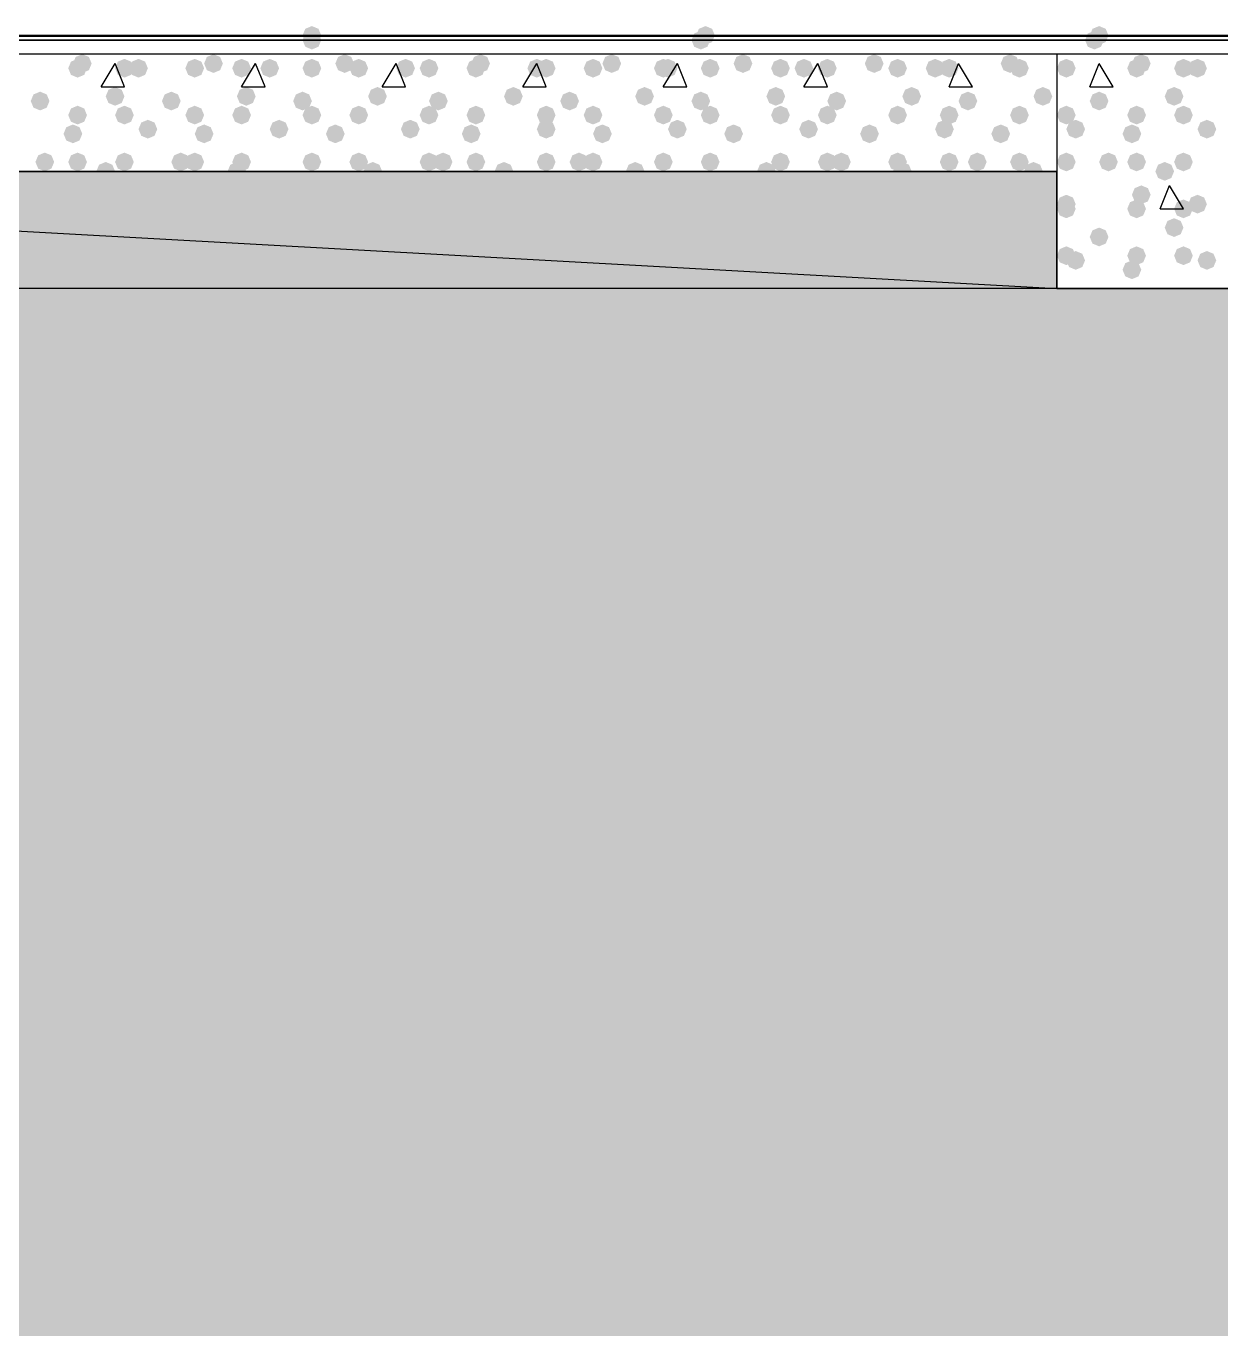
# Model space of a CAD drawing. Header units: millimetres. Extents: x 0 to 420, y 0 to 297.
# Drawn here: x 290.49 to 301.29, y 232.11 to 243.88 of the extents above; entities that cross this region are included whole.
import ezdxf

# ---------------------------------------------------------------- set-up
doc = ezdxf.new("R2010")
doc.units = ezdxf.units.MM
doc.layers.get('0').update_dxf_attribs({"linetype": 'CONTINUOUS'})

msp = doc.modelspace()

# ---------------------------------------------------------------- hatches: boundary and pattern name
at = {"true_color": 0x0000fe}
for points in [[(293.158333, 243.797667), (293.133462, 243.737871), (293.073667, 243.713), (293.013871, 243.737871), (292.989, 243.797667), (293.013871, 243.857462), (293.073667, 243.882333), (293.133462, 243.857463)], [(296.714333, 243.797667), (296.689462, 243.737871), (296.629667, 243.713), (296.569871, 243.737871), (296.545, 243.797667), (296.569871, 243.857462), (296.629667, 243.882333), (296.689462, 243.857463)], [(300.270333, 243.797667), (300.245463, 243.737871), (300.185667, 243.713), (300.125871, 243.737871), (300.101, 243.797667), (300.125871, 243.857462), (300.185667, 243.882333), (300.245462, 243.857463)], [(293.158333, 243.755333), (293.133462, 243.695537), (293.073667, 243.670667), (293.013871, 243.695537), (292.989, 243.755333), (293.013871, 243.815129), (293.073667, 243.84), (293.133462, 243.815129)], [(293.158333, 243.755333), (293.133462, 243.695537), (293.073667, 243.670667), (293.013871, 243.695537), (292.989, 243.755333), (293.013871, 243.815129), (293.073667, 243.84), (293.133462, 243.815129)], [(293.158333, 243.755333), (293.133462, 243.695537), (293.073667, 243.670667), (293.013871, 243.695537), (292.989, 243.755333), (293.013871, 243.815129), (293.073667, 243.84), (293.133462, 243.815129)], [(296.672, 243.755333), (296.647129, 243.695537), (296.587333, 243.670667), (296.527537, 243.695537), (296.502667, 243.755333), (296.527537, 243.815129), (296.587333, 243.84), (296.647129, 243.815129)], [(296.672, 243.755333), (296.647129, 243.695537), (296.587333, 243.670667), (296.527537, 243.695537), (296.502667, 243.755333), (296.527537, 243.815129), (296.587333, 243.84), (296.647129, 243.815129)], [(296.672, 243.755333), (296.647129, 243.695537), (296.587333, 243.670667), (296.527537, 243.695537), (296.502667, 243.755333), (296.527537, 243.815129), (296.587333, 243.84), (296.647129, 243.815129)], [(300.228, 243.755333), (300.203129, 243.695537), (300.143333, 243.670667), (300.083538, 243.695537), (300.058667, 243.755333), (300.083537, 243.815129), (300.143333, 243.84), (300.203129, 243.815129)], [(300.228, 243.755333), (300.203129, 243.695537), (300.143333, 243.670667), (300.083538, 243.695537), (300.058667, 243.755333), (300.083537, 243.815129), (300.143333, 243.84), (300.203129, 243.815129)], [(300.228, 243.755333), (300.203129, 243.695537), (300.143333, 243.670667), (300.083538, 243.695537), (300.058667, 243.755333), (300.083537, 243.815129), (300.143333, 243.84), (300.203129, 243.815129)]]:
    msp.add_hatch(color=0, dxfattribs=at).paths.add_polyline_path(points, flags=0)
at = {"true_color": 0x000007}
h = msp.add_hatch(color=0, dxfattribs=at)
h.paths.add_polyline_path([(31.284333, 243.755333), (379.73, 243.755333)], flags=0)
h.paths.add_polyline_path([(379.73, 243.755333), (31.284333, 243.755333)], flags=0)
at = {"true_color": 0x000008}
for points in [[(291.084, 243.543667), (291.059129, 243.483871), (290.999333, 243.459), (290.939537, 243.483871), (290.914667, 243.543667), (290.939537, 243.603462), (290.999333, 243.628333), (291.059129, 243.603463)], [(292.269333, 243.543667), (292.244462, 243.483871), (292.184667, 243.459), (292.124871, 243.483871), (292.1, 243.543667), (292.124871, 243.603462), (292.184667, 243.628333), (292.244462, 243.603463)], [(293.454667, 243.543667), (293.429796, 243.483871), (293.37, 243.459), (293.310204, 243.483871), (293.285333, 243.543667), (293.310204, 243.603462), (293.37, 243.628333), (293.429796, 243.603463)], [(294.682333, 243.543667), (294.657462, 243.483871), (294.597667, 243.459), (294.537871, 243.483871), (294.513, 243.543667), (294.537871, 243.603462), (294.597667, 243.628333), (294.657462, 243.603463)], [(295.867667, 243.543667), (295.842796, 243.483871), (295.783, 243.459), (295.723204, 243.483871), (295.698333, 243.543667), (295.723204, 243.603462), (295.783, 243.628333), (295.842796, 243.603463)], [(297.053, 243.543667), (297.028129, 243.483871), (296.968333, 243.459), (296.908537, 243.483871), (296.883667, 243.543667), (296.908537, 243.603462), (296.968333, 243.628333), (297.028129, 243.603463)], [(298.238333, 243.543667), (298.213462, 243.483871), (298.153667, 243.459), (298.093871, 243.483871), (298.069, 243.543667), (298.093871, 243.603462), (298.153667, 243.628333), (298.213462, 243.603463)], [(299.466, 243.543667), (299.441129, 243.483871), (299.381333, 243.459), (299.321537, 243.483871), (299.296667, 243.543667), (299.321537, 243.603462), (299.381333, 243.628333), (299.441129, 243.603463)], [(291.041667, 243.501333), (291.016796, 243.441537), (290.957, 243.416667), (290.897204, 243.441537), (290.872333, 243.501333), (290.897204, 243.561129), (290.957, 243.586), (291.016796, 243.561129)], [(291.465, 243.501333), (291.440129, 243.441537), (291.380333, 243.416667), (291.320538, 243.441537), (291.295667, 243.501333), (291.320537, 243.561129), (291.380333, 243.586), (291.440129, 243.561129)], [(291.592, 243.501333), (291.567129, 243.441537), (291.507333, 243.416667), (291.447538, 243.441537), (291.422667, 243.501333), (291.447537, 243.561129), (291.507333, 243.586), (291.567129, 243.561129)], [(292.1, 243.501333), (292.075129, 243.441537), (292.015333, 243.416667), (291.955537, 243.441537), (291.930667, 243.501333), (291.955537, 243.561129), (292.015333, 243.586), (292.075129, 243.561129)], [(292.523333, 243.501333), (292.498462, 243.441537), (292.438667, 243.416667), (292.378871, 243.441537), (292.354, 243.501333), (292.378871, 243.561129), (292.438667, 243.586), (292.498462, 243.561129)], [(292.777333, 243.501333), (292.752462, 243.441537), (292.692667, 243.416667), (292.632871, 243.441537), (292.608, 243.501333), (292.632871, 243.561129), (292.692667, 243.586), (292.752462, 243.561129)], [(293.158333, 243.501333), (293.133462, 243.441537), (293.073667, 243.416667), (293.013871, 243.441537), (292.989, 243.501333), (293.013871, 243.561129), (293.073667, 243.586), (293.133462, 243.561129)], [(293.581667, 243.501333), (293.556796, 243.441537), (293.497, 243.416667), (293.437204, 243.441537), (293.412333, 243.501333), (293.437204, 243.561129), (293.497, 243.586), (293.556796, 243.561129)], [(294.005, 243.501333), (293.980129, 243.441537), (293.920333, 243.416667), (293.860537, 243.441537), (293.835667, 243.501333), (293.860537, 243.561129), (293.920333, 243.586), (293.980129, 243.561129)], [(294.216667, 243.501333), (294.191796, 243.441537), (294.132, 243.416667), (294.072204, 243.441537), (294.047333, 243.501333), (294.072204, 243.561129), (294.132, 243.586), (294.191796, 243.561129)], [(294.64, 243.501333), (294.615129, 243.441537), (294.555333, 243.416667), (294.495538, 243.441537), (294.470667, 243.501333), (294.495537, 243.561129), (294.555333, 243.586), (294.615129, 243.561129)], [(295.190333, 243.501333), (295.165462, 243.441537), (295.105667, 243.416667), (295.045871, 243.441537), (295.021, 243.501333), (295.045871, 243.561129), (295.105667, 243.586), (295.165462, 243.561129)], [(295.275, 243.501333), (295.250129, 243.441537), (295.190333, 243.416667), (295.130538, 243.441537), (295.105667, 243.501333), (295.130537, 243.561129), (295.190333, 243.586), (295.250129, 243.561129)], [(295.698333, 243.501333), (295.673463, 243.441537), (295.613667, 243.416667), (295.553871, 243.441537), (295.529, 243.501333), (295.553871, 243.561129), (295.613667, 243.586), (295.673462, 243.561129)], [(296.333333, 243.501333), (296.308463, 243.441537), (296.248667, 243.416667), (296.188871, 243.441537), (296.164, 243.501333), (296.188871, 243.561129), (296.248667, 243.586), (296.308462, 243.561129)], [(296.375667, 243.501333), (296.350796, 243.441537), (296.291, 243.416667), (296.231204, 243.441537), (296.206333, 243.501333), (296.231204, 243.561129), (296.291, 243.586), (296.350796, 243.561129)], [(296.756667, 243.501333), (296.731796, 243.441537), (296.672, 243.416667), (296.612204, 243.441537), (296.587333, 243.501333), (296.612204, 243.561129), (296.672, 243.586), (296.731796, 243.561129)], [(297.391667, 243.501333), (297.366796, 243.441537), (297.307, 243.416667), (297.247204, 243.441537), (297.222333, 243.501333), (297.247204, 243.561129), (297.307, 243.586), (297.366796, 243.561129)], [(297.603333, 243.501333), (297.578463, 243.441537), (297.518667, 243.416667), (297.458871, 243.441537), (297.434, 243.501333), (297.458871, 243.561129), (297.518667, 243.586), (297.578462, 243.561129)], [(297.815, 243.501333), (297.790129, 243.441537), (297.730333, 243.416667), (297.670538, 243.441537), (297.645667, 243.501333), (297.670537, 243.561129), (297.730333, 243.586), (297.790129, 243.561129)], [(298.45, 243.501333), (298.425129, 243.441537), (298.365333, 243.416667), (298.305538, 243.441537), (298.280667, 243.501333), (298.305537, 243.561129), (298.365333, 243.586), (298.425129, 243.561129)], [(298.788667, 243.501333), (298.763796, 243.441537), (298.704, 243.416667), (298.644204, 243.441537), (298.619333, 243.501333), (298.644204, 243.561129), (298.704, 243.586), (298.763796, 243.561129)], [(298.915667, 243.501333), (298.890796, 243.441537), (298.831, 243.416667), (298.771204, 243.441537), (298.746333, 243.501333), (298.771204, 243.561129), (298.831, 243.586), (298.890796, 243.561129)], [(299.550667, 243.501333), (299.525796, 243.441537), (299.466, 243.416667), (299.406204, 243.441537), (299.381333, 243.501333), (299.406204, 243.561129), (299.466, 243.586), (299.525796, 243.561129)], [(290.703, 243.205), (290.678129, 243.145204), (290.618333, 243.120333), (290.558538, 243.145204), (290.533667, 243.205), (290.558537, 243.264796), (290.618333, 243.289667), (290.678129, 243.264796)], [(291.380333, 243.247333), (291.355463, 243.187537), (291.295667, 243.162667), (291.235871, 243.187537), (291.211, 243.247333), (291.235871, 243.307129), (291.295667, 243.332), (291.355462, 243.307129)], [(291.888333, 243.205), (291.863462, 243.145204), (291.803667, 243.120333), (291.743871, 243.145204), (291.719, 243.205), (291.743871, 243.264796), (291.803667, 243.289667), (291.863462, 243.264796)], [(292.565667, 243.247333), (292.540796, 243.187537), (292.481, 243.162667), (292.421204, 243.187537), (292.396333, 243.247333), (292.421204, 243.307129), (292.481, 243.332), (292.540796, 243.307129)], [(293.073667, 243.205), (293.048796, 243.145204), (292.989, 243.120333), (292.929204, 243.145204), (292.904333, 243.205), (292.929204, 243.264796), (292.989, 243.289667), (293.048796, 243.264796)], [(293.751, 243.247333), (293.726129, 243.187537), (293.666333, 243.162667), (293.606537, 243.187537), (293.581667, 243.247333), (293.606537, 243.307129), (293.666333, 243.332), (293.726129, 243.307129)], [(294.301333, 243.205), (294.276462, 243.145204), (294.216667, 243.120333), (294.156871, 243.145204), (294.132, 243.205), (294.156871, 243.264796), (294.216667, 243.289667), (294.276462, 243.264796)], [(294.978667, 243.247333), (294.953796, 243.187537), (294.894, 243.162667), (294.834204, 243.187537), (294.809333, 243.247333), (294.834204, 243.307129), (294.894, 243.332), (294.953796, 243.307129)], [(295.486667, 243.205), (295.461796, 243.145204), (295.402, 243.120333), (295.342204, 243.145204), (295.317333, 243.205), (295.342204, 243.264796), (295.402, 243.289667), (295.461796, 243.264796)], [(296.164, 243.247333), (296.139129, 243.187537), (296.079333, 243.162667), (296.019537, 243.187537), (295.994667, 243.247333), (296.019537, 243.307129), (296.079333, 243.332), (296.139129, 243.307129)], [(296.672, 243.205), (296.647129, 243.145204), (296.587333, 243.120333), (296.527537, 243.145204), (296.502667, 243.205), (296.527537, 243.264796), (296.587333, 243.289667), (296.647129, 243.264796)], [(297.349333, 243.247333), (297.324462, 243.187537), (297.264667, 243.162667), (297.204871, 243.187537), (297.18, 243.247333), (297.204871, 243.307129), (297.264667, 243.332), (297.324462, 243.307129)], [(297.899667, 243.205), (297.874796, 243.145204), (297.815, 243.120333), (297.755204, 243.145204), (297.730333, 243.205), (297.755204, 243.264796), (297.815, 243.289667), (297.874796, 243.264796)], [(298.577, 243.247333), (298.552129, 243.187537), (298.492333, 243.162667), (298.432538, 243.187537), (298.407667, 243.247333), (298.432537, 243.307129), (298.492333, 243.332), (298.552129, 243.307129)], [(299.085, 243.205), (299.060129, 243.145204), (299.000333, 243.120333), (298.940538, 243.145204), (298.915667, 243.205), (298.940537, 243.264796), (299.000333, 243.289667), (299.060129, 243.264796)], [(299.762333, 243.247333), (299.737462, 243.187537), (299.677667, 243.162667), (299.617871, 243.187537), (299.593, 243.247333), (299.617871, 243.307129), (299.677667, 243.332), (299.737462, 243.307129)], [(291.041667, 243.078), (291.016796, 243.018204), (290.957, 242.993333), (290.897204, 243.018204), (290.872333, 243.078), (290.897204, 243.137796), (290.957, 243.162667), (291.016796, 243.137796)], [(291.465, 243.078), (291.440129, 243.018204), (291.380333, 242.993333), (291.320538, 243.018204), (291.295667, 243.078), (291.320537, 243.137796), (291.380333, 243.162667), (291.440129, 243.137796)], [(292.1, 243.078), (292.075129, 243.018204), (292.015333, 242.993333), (291.955537, 243.018204), (291.930667, 243.078), (291.955537, 243.137796), (292.015333, 243.162667), (292.075129, 243.137796)], [(292.523333, 243.078), (292.498462, 243.018204), (292.438667, 242.993333), (292.378871, 243.018204), (292.354, 243.078), (292.378871, 243.137796), (292.438667, 243.162667), (292.498462, 243.137796)], [(293.158333, 243.078), (293.133462, 243.018204), (293.073667, 242.993333), (293.013871, 243.018204), (292.989, 243.078), (293.013871, 243.137796), (293.073667, 243.162667), (293.133462, 243.137796)], [(293.581667, 243.078), (293.556796, 243.018204), (293.497, 242.993333), (293.437204, 243.018204), (293.412333, 243.078), (293.437204, 243.137796), (293.497, 243.162667), (293.556796, 243.137796)], [(294.216667, 243.078), (294.191796, 243.018204), (294.132, 242.993333), (294.072204, 243.018204), (294.047333, 243.078), (294.072204, 243.137796), (294.132, 243.162667), (294.191796, 243.137796)], [(294.64, 243.078), (294.615129, 243.018204), (294.555333, 242.993333), (294.495538, 243.018204), (294.470667, 243.078), (294.495537, 243.137796), (294.555333, 243.162667), (294.615129, 243.137796)], [(295.275, 243.078), (295.250129, 243.018204), (295.190333, 242.993333), (295.130538, 243.018204), (295.105667, 243.078), (295.130537, 243.137796), (295.190333, 243.162667), (295.250129, 243.137796)], [(295.698333, 243.078), (295.673463, 243.018204), (295.613667, 242.993333), (295.553871, 243.018204), (295.529, 243.078), (295.553871, 243.137796), (295.613667, 243.162667), (295.673462, 243.137796)], [(296.333333, 243.078), (296.308463, 243.018204), (296.248667, 242.993333), (296.188871, 243.018204), (296.164, 243.078), (296.188871, 243.137796), (296.248667, 243.162667), (296.308462, 243.137796)], [(296.756667, 243.078), (296.731796, 243.018204), (296.672, 242.993333), (296.612204, 243.018204), (296.587333, 243.078), (296.612204, 243.137796), (296.672, 243.162667), (296.731796, 243.137796)], [(297.391667, 243.078), (297.366796, 243.018204), (297.307, 242.993333), (297.247204, 243.018204), (297.222333, 243.078), (297.247204, 243.137796), (297.307, 243.162667), (297.366796, 243.137796)], [(297.815, 243.078), (297.790129, 243.018204), (297.730333, 242.993333), (297.670538, 243.018204), (297.645667, 243.078), (297.670537, 243.137796), (297.730333, 243.162667), (297.790129, 243.137796)], [(298.45, 243.078), (298.425129, 243.018204), (298.365333, 242.993333), (298.305538, 243.018204), (298.280667, 243.078), (298.305537, 243.137796), (298.365333, 243.162667), (298.425129, 243.137796)], [(298.915667, 243.078), (298.890796, 243.018204), (298.831, 242.993333), (298.771204, 243.018204), (298.746333, 243.078), (298.771204, 243.137796), (298.831, 243.162667), (298.890796, 243.137796)], [(299.550667, 243.078), (299.525796, 243.018204), (299.466, 242.993333), (299.406204, 243.018204), (299.381333, 243.078), (299.406204, 243.137796), (299.466, 243.162667), (299.525796, 243.137796)], [(291.676667, 242.951), (291.651796, 242.891204), (291.592, 242.866333), (291.532204, 242.891204), (291.507333, 242.951), (291.532204, 243.010796), (291.592, 243.035667), (291.651796, 243.010796)], [(292.862, 242.951), (292.837129, 242.891204), (292.777333, 242.866333), (292.717538, 242.891204), (292.692667, 242.951), (292.717537, 243.010796), (292.777333, 243.035667), (292.837129, 243.010796)], [(294.047333, 242.951), (294.022462, 242.891204), (293.962667, 242.866333), (293.902871, 242.891204), (293.878, 242.951), (293.902871, 243.010796), (293.962667, 243.035667), (294.022462, 243.010796)], [(295.275, 242.951), (295.250129, 242.891204), (295.190333, 242.866333), (295.130538, 242.891204), (295.105667, 242.951), (295.130537, 243.010796), (295.190333, 243.035667), (295.250129, 243.010796)], [(296.460333, 242.951), (296.435462, 242.891204), (296.375667, 242.866333), (296.315871, 242.891204), (296.291, 242.951), (296.315871, 243.010796), (296.375667, 243.035667), (296.435462, 243.010796)], [(297.645667, 242.951), (297.620796, 242.891204), (297.561, 242.866333), (297.501204, 242.891204), (297.476333, 242.951), (297.501204, 243.010796), (297.561, 243.035667), (297.620796, 243.010796)], [(298.873333, 242.951), (298.848462, 242.891204), (298.788667, 242.866333), (298.728871, 242.891204), (298.704, 242.951), (298.728871, 243.010796), (298.788667, 243.035667), (298.848462, 243.010796)], [(290.999333, 242.908667), (290.974462, 242.848871), (290.914667, 242.824), (290.854871, 242.848871), (290.83, 242.908667), (290.854871, 242.968462), (290.914667, 242.993333), (290.974462, 242.968463)], [(292.184667, 242.908667), (292.159796, 242.848871), (292.1, 242.824), (292.040204, 242.848871), (292.015333, 242.908667), (292.040204, 242.968462), (292.1, 242.993333), (292.159796, 242.968463)], [(293.37, 242.908667), (293.345129, 242.848871), (293.285333, 242.824), (293.225537, 242.848871), (293.200667, 242.908667), (293.225537, 242.968462), (293.285333, 242.993333), (293.345129, 242.968463)], [(294.597667, 242.908667), (294.572796, 242.848871), (294.513, 242.824), (294.453204, 242.848871), (294.428333, 242.908667), (294.453204, 242.968462), (294.513, 242.993333), (294.572796, 242.968463)], [(295.783, 242.908667), (295.758129, 242.848871), (295.698333, 242.824), (295.638537, 242.848871), (295.613667, 242.908667), (295.638537, 242.968462), (295.698333, 242.993333), (295.758129, 242.968463)], [(296.968333, 242.908667), (296.943463, 242.848871), (296.883667, 242.824), (296.823871, 242.848871), (296.799, 242.908667), (296.823871, 242.968462), (296.883667, 242.993333), (296.943462, 242.968463)], [(298.196, 242.908667), (298.171129, 242.848871), (298.111333, 242.824), (298.051537, 242.848871), (298.026667, 242.908667), (298.051537, 242.968462), (298.111333, 242.993333), (298.171129, 242.968463)], [(299.381333, 242.908667), (299.356462, 242.848871), (299.296667, 242.824), (299.236871, 242.848871), (299.212, 242.908667), (299.236871, 242.968462), (299.296667, 242.993333), (299.356462, 242.968463)], [(290.745333, 242.654667), (290.720463, 242.594871), (290.660667, 242.57), (290.600871, 242.594871), (290.576, 242.654667), (290.600871, 242.714462), (290.660667, 242.739333), (290.720462, 242.714463)], [(291.041667, 242.654667), (291.016796, 242.594871), (290.957, 242.57), (290.897204, 242.594871), (290.872333, 242.654667), (290.897204, 242.714462), (290.957, 242.739333), (291.016796, 242.714463)], [(291.465, 242.654667), (291.440129, 242.594871), (291.380333, 242.57), (291.320538, 242.594871), (291.295667, 242.654667), (291.320537, 242.714462), (291.380333, 242.739333), (291.440129, 242.714463)], [(291.973, 242.654667), (291.948129, 242.594871), (291.888333, 242.57), (291.828538, 242.594871), (291.803667, 242.654667), (291.828537, 242.714462), (291.888333, 242.739333), (291.948129, 242.714463)], [(292.1, 242.654667), (292.075129, 242.594871), (292.015333, 242.57), (291.955537, 242.594871), (291.930667, 242.654667), (291.955537, 242.714462), (292.015333, 242.739333), (292.075129, 242.714463)], [(292.523333, 242.654667), (292.498462, 242.594871), (292.438667, 242.57), (292.378871, 242.594871), (292.354, 242.654667), (292.378871, 242.714462), (292.438667, 242.739333), (292.498462, 242.714463)], [(293.158333, 242.654667), (293.133462, 242.594871), (293.073667, 242.57), (293.013871, 242.594871), (292.989, 242.654667), (293.013871, 242.714462), (293.073667, 242.739333), (293.133462, 242.714463)], [(293.158333, 242.654667), (293.133462, 242.594871), (293.073667, 242.57), (293.013871, 242.594871), (292.989, 242.654667), (293.013871, 242.714462), (293.073667, 242.739333), (293.133462, 242.714463)], [(293.581667, 242.654667), (293.556796, 242.594871), (293.497, 242.57), (293.437204, 242.594871), (293.412333, 242.654667), (293.437204, 242.714462), (293.497, 242.739333), (293.556796, 242.714463)], [(294.216667, 242.654667), (294.191796, 242.594871), (294.132, 242.57), (294.072204, 242.594871), (294.047333, 242.654667), (294.072204, 242.714462), (294.132, 242.739333), (294.191796, 242.714463)], [(294.343667, 242.654667), (294.318796, 242.594871), (294.259, 242.57), (294.199204, 242.594871), (294.174333, 242.654667), (294.199204, 242.714462), (294.259, 242.739333), (294.318796, 242.714463)], [(294.64, 242.654667), (294.615129, 242.594871), (294.555333, 242.57), (294.495538, 242.594871), (294.470667, 242.654667), (294.495537, 242.714462), (294.555333, 242.739333), (294.615129, 242.714463)], [(295.275, 242.654667), (295.250129, 242.594871), (295.190333, 242.57), (295.130538, 242.594871), (295.105667, 242.654667), (295.130537, 242.714462), (295.190333, 242.739333), (295.250129, 242.714463)], [(295.571333, 242.654667), (295.546462, 242.594871), (295.486667, 242.57), (295.426871, 242.594871), (295.402, 242.654667), (295.426871, 242.714462), (295.486667, 242.739333), (295.546462, 242.714463)], [(295.698333, 242.654667), (295.673463, 242.594871), (295.613667, 242.57), (295.553871, 242.594871), (295.529, 242.654667), (295.553871, 242.714462), (295.613667, 242.739333), (295.673462, 242.714463)], [(296.333333, 242.654667), (296.308463, 242.594871), (296.248667, 242.57), (296.188871, 242.594871), (296.164, 242.654667), (296.188871, 242.714462), (296.248667, 242.739333), (296.308462, 242.714463)], [(296.756667, 242.654667), (296.731796, 242.594871), (296.672, 242.57), (296.612204, 242.594871), (296.587333, 242.654667), (296.612204, 242.714462), (296.672, 242.739333), (296.731796, 242.714463)], [(296.756667, 242.654667), (296.731796, 242.594871), (296.672, 242.57), (296.612204, 242.594871), (296.587333, 242.654667), (296.612204, 242.714462), (296.672, 242.739333), (296.731796, 242.714463)], [(297.391667, 242.654667), (297.366796, 242.594871), (297.307, 242.57), (297.247204, 242.594871), (297.222333, 242.654667), (297.247204, 242.714462), (297.307, 242.739333), (297.366796, 242.714463)], [(297.815, 242.654667), (297.790129, 242.594871), (297.730333, 242.57), (297.670538, 242.594871), (297.645667, 242.654667), (297.670537, 242.714462), (297.730333, 242.739333), (297.790129, 242.714463)], [(297.942, 242.654667), (297.917129, 242.594871), (297.857333, 242.57), (297.797537, 242.594871), (297.772667, 242.654667), (297.797537, 242.714462), (297.857333, 242.739333), (297.917129, 242.714463)], [(298.45, 242.654667), (298.425129, 242.594871), (298.365333, 242.57), (298.305538, 242.594871), (298.280667, 242.654667), (298.305537, 242.714462), (298.365333, 242.739333), (298.425129, 242.714463)], [(298.915667, 242.654667), (298.890796, 242.594871), (298.831, 242.57), (298.771204, 242.594871), (298.746333, 242.654667), (298.771204, 242.714462), (298.831, 242.739333), (298.890796, 242.714463)], [(299.169667, 242.654667), (299.144796, 242.594871), (299.085, 242.57), (299.025204, 242.594871), (299.000333, 242.654667), (299.025204, 242.714462), (299.085, 242.739333), (299.144796, 242.714463)], [(299.550667, 242.654667), (299.525796, 242.594871), (299.466, 242.57), (299.406204, 242.594871), (299.381333, 242.654667), (299.406204, 242.714462), (299.466, 242.739333), (299.525796, 242.714463)], [(291.295667, 242.57), (291.270796, 242.510204), (291.211, 242.485333), (291.151204, 242.510204), (291.126333, 242.57), (291.151204, 242.629796), (291.211, 242.654667), (291.270796, 242.629796)], [(292.481, 242.57), (292.456129, 242.510204), (292.396333, 242.485333), (292.336537, 242.510204), (292.311667, 242.57), (292.336537, 242.629796), (292.396333, 242.654667), (292.456129, 242.629796)], [(293.708667, 242.57), (293.683796, 242.510204), (293.624, 242.485333), (293.564204, 242.510204), (293.539333, 242.57), (293.564204, 242.629796), (293.624, 242.654667), (293.683796, 242.629796)], [(294.894, 242.57), (294.869129, 242.510204), (294.809333, 242.485333), (294.749537, 242.510204), (294.724667, 242.57), (294.749537, 242.629796), (294.809333, 242.654667), (294.869129, 242.629796)], [(296.079333, 242.57), (296.054463, 242.510204), (295.994667, 242.485333), (295.934871, 242.510204), (295.91, 242.57), (295.934871, 242.629796), (295.994667, 242.654667), (296.054462, 242.629796)], [(297.264667, 242.57), (297.239796, 242.510204), (297.18, 242.485333), (297.120204, 242.510204), (297.095333, 242.57), (297.120204, 242.629796), (297.18, 242.654667), (297.239796, 242.629796)], [(298.492333, 242.57), (298.467462, 242.510204), (298.407667, 242.485333), (298.347871, 242.510204), (298.323, 242.57), (298.347871, 242.629796), (298.407667, 242.654667), (298.467462, 242.629796)], [(299.677667, 242.57), (299.652796, 242.510204), (299.593, 242.485333), (299.533204, 242.510204), (299.508333, 242.57), (299.533204, 242.629796), (299.593, 242.654667), (299.652796, 242.629796)]]:
    msp.add_hatch(color=0, dxfattribs=at).paths.add_polyline_path(points, flags=0)
at = {"true_color": 0x000007}
for points in [[(300.651333, 243.543667), (300.626463, 243.483871), (300.566667, 243.459), (300.506871, 243.483871), (300.482, 243.543667), (300.506871, 243.603462), (300.566667, 243.628333), (300.626462, 243.603463)], [(299.974, 243.501333), (299.949129, 243.441537), (299.889333, 243.416667), (299.829538, 243.441537), (299.804667, 243.501333), (299.829537, 243.561129), (299.889333, 243.586), (299.949129, 243.561129)], [(299.974, 243.501333), (299.949129, 243.441537), (299.889333, 243.416667), (299.829538, 243.441537), (299.804667, 243.501333), (299.829537, 243.561129), (299.889333, 243.586), (299.949129, 243.561129)], [(300.609, 243.501333), (300.584129, 243.441537), (300.524333, 243.416667), (300.464538, 243.441537), (300.439667, 243.501333), (300.464537, 243.561129), (300.524333, 243.586), (300.584129, 243.561129)], [(301.032333, 243.501333), (301.007462, 243.441537), (300.947667, 243.416667), (300.887871, 243.441537), (300.863, 243.501333), (300.887871, 243.561129), (300.947667, 243.586), (301.007462, 243.561129)], [(301.159333, 243.501333), (301.134462, 243.441537), (301.074667, 243.416667), (301.014871, 243.441537), (300.99, 243.501333), (301.014871, 243.561129), (301.074667, 243.586), (301.134462, 243.561129)], [(300.270333, 243.205), (300.245463, 243.145204), (300.185667, 243.120333), (300.125871, 243.145204), (300.101, 243.205), (300.125871, 243.264796), (300.185667, 243.289667), (300.245462, 243.264796)], [(300.947667, 243.247333), (300.922796, 243.187537), (300.863, 243.162667), (300.803204, 243.187537), (300.778333, 243.247333), (300.803204, 243.307129), (300.863, 243.332), (300.922796, 243.307129)], [(299.974, 243.078), (299.949129, 243.018204), (299.889333, 242.993333), (299.829538, 243.018204), (299.804667, 243.078), (299.829537, 243.137796), (299.889333, 243.162667), (299.949129, 243.137796)], [(300.609, 243.078), (300.584129, 243.018204), (300.524333, 242.993333), (300.464538, 243.018204), (300.439667, 243.078), (300.464537, 243.137796), (300.524333, 243.162667), (300.584129, 243.137796)], [(301.032333, 243.078), (301.007462, 243.018204), (300.947667, 242.993333), (300.887871, 243.018204), (300.863, 243.078), (300.887871, 243.137796), (300.947667, 243.162667), (301.007462, 243.137796)], [(300.058667, 242.951), (300.033796, 242.891204), (299.974, 242.866333), (299.914204, 242.891204), (299.889333, 242.951), (299.914204, 243.010796), (299.974, 243.035667), (300.033796, 243.010796)], [(301.244, 242.951), (301.219129, 242.891204), (301.159333, 242.866333), (301.099538, 242.891204), (301.074667, 242.951), (301.099537, 243.010796), (301.159333, 243.035667), (301.219129, 243.010796)], [(300.566667, 242.908667), (300.541796, 242.848871), (300.482, 242.824), (300.422204, 242.848871), (300.397333, 242.908667), (300.422204, 242.968462), (300.482, 242.993333), (300.541796, 242.968463)], [(299.974, 242.654667), (299.949129, 242.594871), (299.889333, 242.57), (299.829538, 242.594871), (299.804667, 242.654667), (299.829537, 242.714462), (299.889333, 242.739333), (299.949129, 242.714463)], [(300.355, 242.654667), (300.330129, 242.594871), (300.270333, 242.57), (300.210537, 242.594871), (300.185667, 242.654667), (300.210537, 242.714462), (300.270333, 242.739333), (300.330129, 242.714463)], [(300.609, 242.654667), (300.584129, 242.594871), (300.524333, 242.57), (300.464538, 242.594871), (300.439667, 242.654667), (300.464537, 242.714462), (300.524333, 242.739333), (300.584129, 242.714463)], [(301.032333, 242.654667), (301.007462, 242.594871), (300.947667, 242.57), (300.887871, 242.594871), (300.863, 242.654667), (300.887871, 242.714462), (300.947667, 242.739333), (301.007462, 242.714463)], [(300.863, 242.57), (300.838129, 242.510204), (300.778333, 242.485333), (300.718538, 242.510204), (300.693667, 242.57), (300.718537, 242.629796), (300.778333, 242.654667), (300.838129, 242.629796)], [(300.651333, 242.358333), (300.626463, 242.298537), (300.566667, 242.273667), (300.506871, 242.298537), (300.482, 242.358333), (300.506871, 242.418129), (300.566667, 242.443), (300.626462, 242.418129)], [(299.974, 242.273667), (299.949129, 242.213871), (299.889333, 242.189), (299.829538, 242.213871), (299.804667, 242.273667), (299.829537, 242.333462), (299.889333, 242.358333), (299.949129, 242.333463)], [(301.159333, 242.273667), (301.134462, 242.213871), (301.074667, 242.189), (301.014871, 242.213871), (300.99, 242.273667), (301.014871, 242.333462), (301.074667, 242.358333), (301.134462, 242.333463)], [(299.974, 242.231333), (299.949129, 242.171537), (299.889333, 242.146667), (299.829538, 242.171537), (299.804667, 242.231333), (299.829537, 242.291129), (299.889333, 242.316), (299.949129, 242.291129)], [(300.609, 242.231333), (300.584129, 242.171537), (300.524333, 242.146667), (300.464538, 242.171537), (300.439667, 242.231333), (300.464537, 242.291129), (300.524333, 242.316), (300.584129, 242.291129)], [(301.032333, 242.231333), (301.007462, 242.171537), (300.947667, 242.146667), (300.887871, 242.171537), (300.863, 242.231333), (300.887871, 242.291129), (300.947667, 242.316), (301.007462, 242.291129)], [(300.947667, 242.062), (300.922796, 242.002204), (300.863, 241.977333), (300.803204, 242.002204), (300.778333, 242.062), (300.803204, 242.121796), (300.863, 242.146667), (300.922796, 242.121796)], [(300.270333, 241.977333), (300.245463, 241.917537), (300.185667, 241.892667), (300.125871, 241.917537), (300.101, 241.977333), (300.125871, 242.037129), (300.185667, 242.062), (300.245462, 242.037129)], [(299.974, 241.808), (299.949129, 241.748204), (299.889333, 241.723333), (299.829538, 241.748204), (299.804667, 241.808), (299.829537, 241.867796), (299.889333, 241.892667), (299.949129, 241.867796)], [(300.058667, 241.765667), (300.033796, 241.705871), (299.974, 241.681), (299.914204, 241.705871), (299.889333, 241.765667), (299.914204, 241.825462), (299.974, 241.850333), (300.033796, 241.825463)], [(300.609, 241.808), (300.584129, 241.748204), (300.524333, 241.723333), (300.464538, 241.748204), (300.439667, 241.808), (300.464537, 241.867796), (300.524333, 241.892667), (300.584129, 241.867796)], [(301.032333, 241.808), (301.007462, 241.748204), (300.947667, 241.723333), (300.887871, 241.748204), (300.863, 241.808), (300.887871, 241.867796), (300.947667, 241.892667), (301.007462, 241.867796)], [(301.244, 241.765667), (301.219129, 241.705871), (301.159333, 241.681), (301.099538, 241.705871), (301.074667, 241.765667), (301.099537, 241.825462), (301.159333, 241.850333), (301.219129, 241.825463)], [(300.566667, 241.681), (300.541796, 241.621204), (300.482, 241.596333), (300.422204, 241.621204), (300.397333, 241.681), (300.422204, 241.740796), (300.482, 241.765667), (300.541796, 241.740796)]]:
    msp.add_hatch(color=0, dxfattribs=at).paths.add_polyline_path(points, flags=0)
at = {"true_color": 0x000008}
h = msp.add_hatch(color=0, dxfattribs=at)
h.paths.add_polyline_path([(299.804667, 242.57), (280.712333, 242.57), (299.804667, 241.511667)], flags=0)
h.paths.add_polyline_path([(280.712333, 242.57), (299.804667, 241.511667), (280.712333, 241.511667)], flags=0)
h = msp.add_hatch(color=0, dxfattribs=at)
h.paths.add_polyline_path([(378.544667, 241.511667), (32.469667, 241.511667), (378.544667, 222.461667)], flags=0)
h.paths.add_polyline_path([(32.469667, 241.511667), (378.544667, 222.461667), (32.469667, 222.461667)], flags=0)

# ---------------------------------------------------------------- linework, layer by layer
at = {"color": 0, "true_color": 0x000007}
for points in [[(379.73, 243.797667), (31.242, 243.797667), (379.73, 243.797667), (31.242, 243.755333)], [(379.73, 243.797667), (31.242, 243.797667), (31.242, 243.755333)], [(379.73, 243.755333), (31.284333, 243.755333), (31.242, 243.755333)], [(31.284333, 243.755333), (379.73, 243.755333)], [(31.284333, 243.755333), (379.73, 243.755333)], [(299.804667, 243.628333), (280.712333, 243.628333)], [(300.101, 243.332), (300.185667, 243.543667)], [(300.312667, 243.332), (300.185667, 243.543667)], [(300.101, 243.332), (300.312667, 243.332)], [(280.712333, 242.57), (299.804667, 242.57)], [(300.736, 242.231333), (300.820667, 242.443)], [(300.947667, 242.231333), (300.820667, 242.443)], [(300.736, 242.231333), (300.947667, 242.231333)]]:
    msp.add_lwpolyline(points, dxfattribs=at)
for points in [[(31.284333, 243.755333), (379.73, 243.755333)], [(31.284333, 243.755333), (379.73, 243.755333)], [(379.73, 243.755333), (31.284333, 243.755333)], [(299.804667, 243.628333), (299.804667, 241.511667), (301.921333, 241.511667), (301.921333, 243.628333)]]:
    msp.add_lwpolyline(points, close=True, dxfattribs=at)
at = {"color": 0, "true_color": 0x000008}
for points in [[(291.168667, 243.332), (291.295667, 243.543667)], [(291.380333, 243.332), (291.295667, 243.543667)], [(292.438667, 243.332), (292.565667, 243.543667)], [(292.650333, 243.332), (292.565667, 243.543667)], [(293.708667, 243.332), (293.835667, 243.543667)], [(293.920333, 243.332), (293.835667, 243.543667)], [(294.978667, 243.332), (295.105667, 243.543667)], [(295.190333, 243.332), (295.105667, 243.543667)], [(296.248667, 243.332), (296.375667, 243.543667)], [(296.460333, 243.332), (296.375667, 243.543667)], [(297.518667, 243.332), (297.645667, 243.543667)], [(297.730333, 243.332), (297.645667, 243.543667)], [(298.831, 243.332), (298.915667, 243.543667)], [(299.042667, 243.332), (298.915667, 243.543667)], [(291.168667, 243.332), (291.380333, 243.332)], [(292.438667, 243.332), (292.650333, 243.332)], [(293.708667, 243.332), (293.920333, 243.332)], [(294.978667, 243.332), (295.190333, 243.332)], [(296.248667, 243.332), (296.460333, 243.332)], [(297.518667, 243.332), (297.730333, 243.332)], [(298.831, 243.332), (299.042667, 243.332)]]:
    msp.add_lwpolyline(points, dxfattribs=at)
for points in [[(299.804667, 242.57), (280.712333, 242.57), (299.804667, 241.511667)], [(280.712333, 242.57), (299.804667, 241.511667), (280.712333, 241.511667)], [(378.544667, 241.511667), (32.469667, 241.511667), (378.544667, 222.461667)]]:
    msp.add_lwpolyline(points, close=True, dxfattribs=at)

doc.saveas('drawing.dxf')
